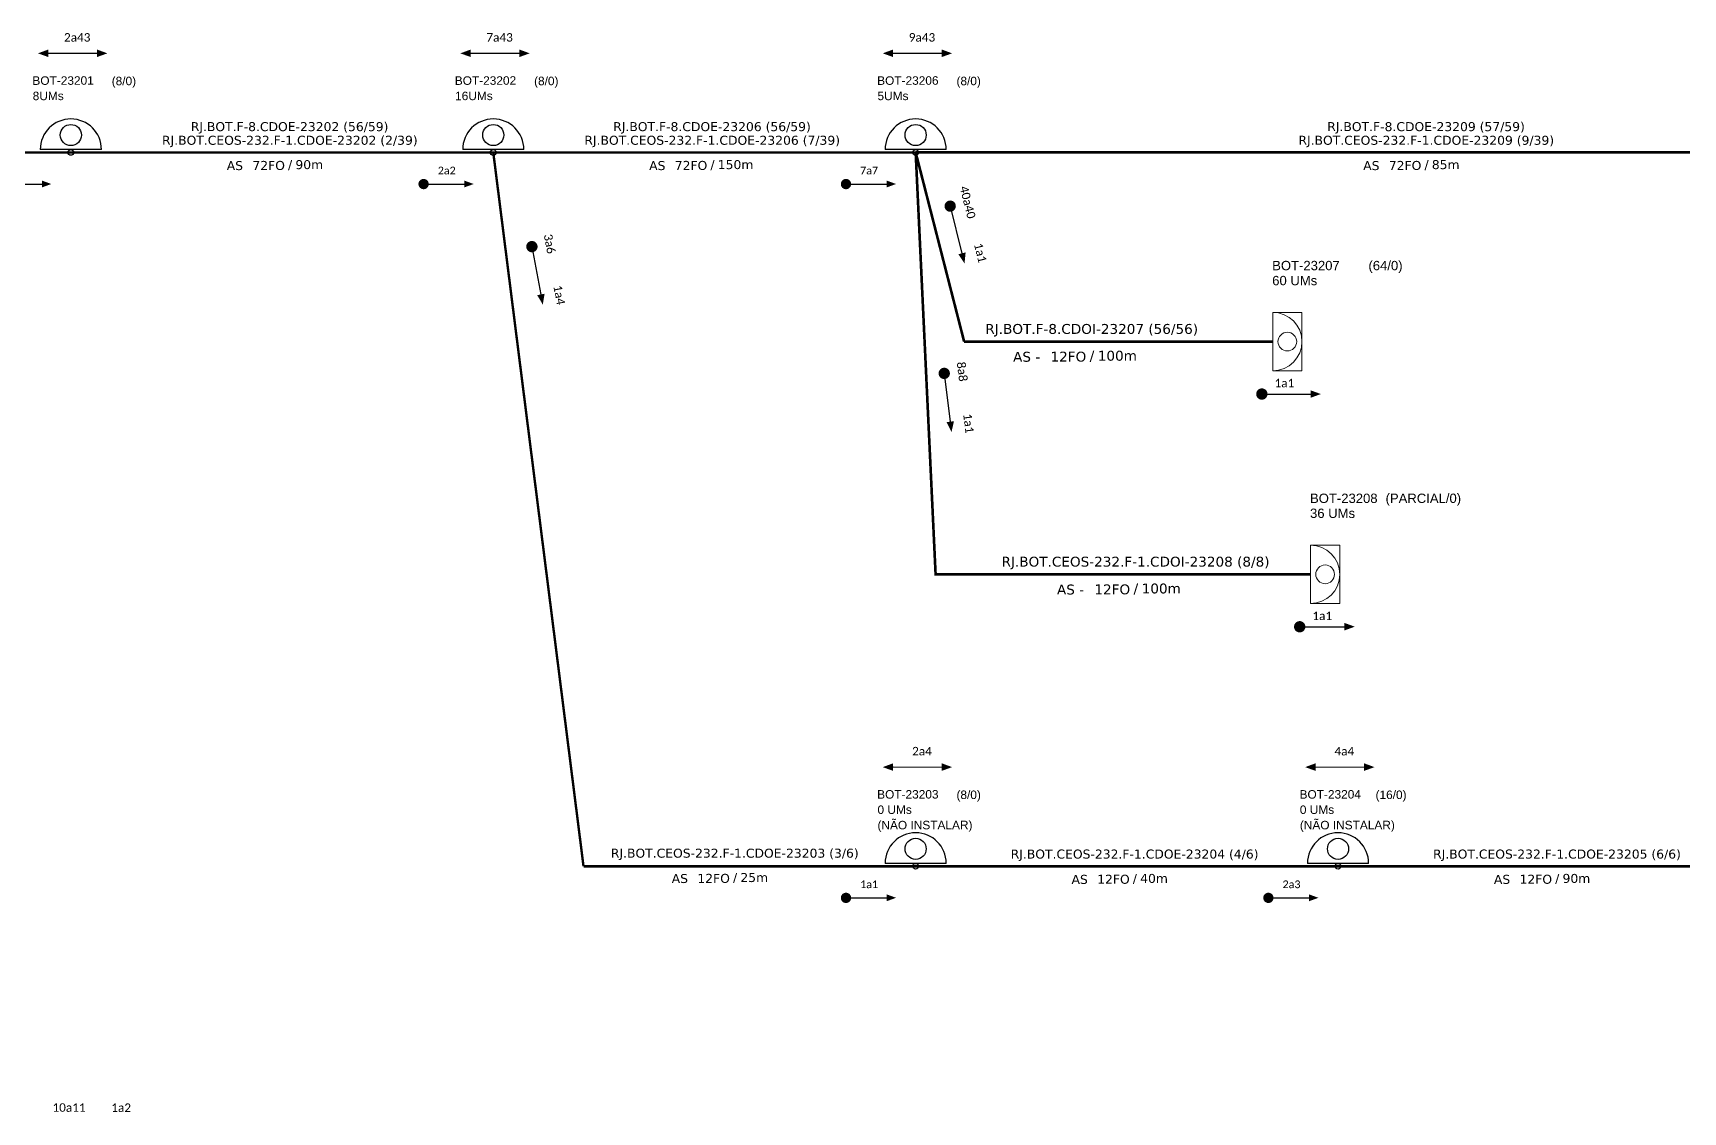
# Model space of a CAD drawing. Header units: metres. Extents: x -0.1 to 58.9, y -0.1 to 41.6.
# Drawn here: x 17.03 to 25.34, y 15.71 to 21.15 of the extents above; entities that cross this region are included whole.
import ezdxf
from ezdxf.enums import TextEntityAlignment as Align

# ---------------------------------------------------------------- set-up
doc = ezdxf.new("R2010")
doc.units = ezdxf.units.M
for name, color, linetype, lineweight in [("20.0-LEGENDA DOS CDO'S", 1, 'Continuous', 0), ('20.1-CDO_INTERIOR', 1, 'Continuous', 0), ('20.2-CDO_POSTE', 1, 'Continuous', 5), ('40.1-ETIQUETAS', 1, 'Continuous', 20)]:
    doc.layers.add(name, color=color, linetype=linetype, lineweight=lineweight)
for name, color, linetype in [('CAP a instalar', 1, 'Continuous'), ('CD a instalar', 1, 'Continuous'), ('SETA', 7, 'Continuous'), ('texto', 255, 'Continuous')]:
    doc.layers.add(name, color=color, linetype=linetype)
doc.styles.add('ARIAL', font='arial.ttf')
doc.styles.add('siredit', font='verdana.ttf')
doc.styles.get("Standard").update_dxf_attribs({"font": 'arial.ttf'})
doc.linetypes.add('FENCELINE1', pattern='A,0.25,-0.1,[133,ltypeshp.shx,S=0.1,R=0,X=-0.1,Y=0],-0.1,1', length=1.45)

# ---------------------------------------------------------------- blocks, each defined once
blk = doc.blocks.new('CDOE-TEXTO PADRÃO')
at = {"layer": "20.0-LEGENDA DOS CDO'S", "color": 0, "style": 'ARIAL'}
for tag, p in [('CDO_N', (0.49, 7.39)), ('SAP', (0.51, 1.67)), ('CORDOALHA', (0.5, 4.33)), ('SPLITER_1', (0.59, -0.91)), ('SPLITER_2', (0.6, -3.55)), ('(XX-XX_F)S', (0.54, -8.29)), ('(XX-XX_L)S', (0.55, -10.83)), ('UMS', (0.55, -13.15))]:
    blk.add_attdef(tag, p, '', height=1.7, rotation=0.118, dxfattribs=at)
blk.add_attdef('FIBRAS_UTILIZADAS', text='', height=1.7, rotation=0.118, dxfattribs=at).set_placement((19.77, 7.43), align=Align.CENTER)
blk = doc.blocks.new('ETIQUETA_RS5F')
at = {"layer": '40.1-ETIQUETAS', "color": 0, "style": 'siredit'}
blk.add_text('/', height=1.5, dxfattribs=at).set_placement((1.58, -1.95), align=Align.MIDDLE_RIGHT)
for tag, p in [('ETIQUETA_R_SECUNDARIA', (1.21, 2.1)), ('ETIQUETA_R_PRIMARIA', (1.21, 4.1)), ('F_ATIVAS/F_MORTAS', (1.14, -4.24))]:
    blk.add_attdef(tag, text='', height=1.5, dxfattribs=at).set_placement(p, align=Align.MIDDLE_CENTER)
for tag, p in [('TIPO_CABO', (-6.58, -2.12)), ('CAP_CABO', (0.4, -2.09))]:
    blk.add_attdef(tag, text='', height=1.5, dxfattribs=at).set_placement(p, align=Align.MIDDLE_RIGHT)
blk.add_attdef('METROS', text='', height=1.5, dxfattribs=at).set_placement((2.14, -1.95), align=Align.MIDDLE_LEFT)
for tag, p in [('FUSÃO_1', (0.85, -8.39)), ('FUSÃO_2', (0.85, -10.6)), ('FUSÃO_3', (0.85, -12.93)), ('FUSÃO_4', (0.85, -15.14)), ('FUSÃO_5', (0.85, -17.16))]:
    blk.add_attdef(tag, text='', height=1.5, dxfattribs=at).set_placement(p, align=Align.CENTER)
blk = doc.blocks.new('CDOI_INT')
at = {"layer": '20.1-CDO_INTERIOR', "color": 0, "lineweight": 18}
blk.add_lwpolyline([(4.25, -4.25), (4.25, 4.25), (0, 4.25), (0, -4.25)], close=True, dxfattribs=at)
blk.add_circle((2.12, 0), 1.36, dxfattribs=at)
blk.add_arc((0, 0), 4.25, 270, 90, dxfattribs=at)
at = {"layer": "20.0-LEGENDA DOS CDO'S", "color": 0, "style": 'ARIAL'}
for tag, p in [('CDO_N', (-0.08, 10.38)), ('SPLITER_1', (21.18, 10.38)), ('SPLITER_2', (21.19, 8.68)), ('SAP', (-0.08, 6.23)), ('SURVEY', (-0.08, 8.2)), ('1:XX', (5.94, -2.22)), ('UMS', (5.94, -4.24))]:
    blk.add_attdef(tag, p, '', height=1.36, dxfattribs=at)
blk.add_attdef('FIBRAS_UTILIZADAS', text='', height=1.36, dxfattribs=at).set_placement((15.34, 10.38), align=Align.CENTER)
blk = doc.blocks.new('SETA1')
at = {"const_width": 1.1}
blk.add_lwpolyline([(-5.28, 0, 1), (-4.18, 0, 1)], format="xyb", close=True, dxfattribs=at)
at = {"layer": 'SETA'}
blk.add_lwpolyline([(-4.73, 0), (4.73, 0)], dxfattribs=at)
blk.add_solid([(4.73, 0.73), (6.74, 0), (4.73, -0.73)], dxfattribs=at)

msp = doc.modelspace()

# ---------------------------------------------------------------- linework, layer by layer
at = {"color": 7}
for p, q in [((17.3745, 20.5602), (17.0662, 20.5602)), ((19.5029, 20.5602), (19.1946, 20.5602)), ((21.6314, 20.5602), (21.323, 20.5602))]:
    msp.add_line(p, q, dxfattribs=at)
at = {"color": 8}
for p, q in [((21.6314, 16.9628), (21.323, 16.9628)), ((23.7598, 16.9628), (23.4515, 16.9628))]:
    msp.add_line(p, q, dxfattribs=at)
for points, const_width in [([(18.9848, 20.3863, 1), (19.0107, 20.3863, 1)], 0.0259), ([(21.1132, 20.3863, 1), (21.1392, 20.3863, 1)], 0.0259), ([(23.2075, 19.3281, 1), (23.236, 19.3281, 1)], 0.0285), ([(23.3981, 18.1552, 1), (23.4267, 18.1552, 1)], 0.0285), ([(21.1132, 16.7889, 1), (21.1392, 16.7889, 1)], 0.0259), ([(23.2417, 16.7889, 1), (23.2676, 16.7889, 1)], 0.0259)]:
    msp.add_lwpolyline(points, format="xyb", close=True, dxfattribs=dict(const_width=const_width))
at = {"color": 7}
for centre, radius in [((17.2203, 20.6334), 0.0532), ((19.3488, 20.6334), 0.0532), ((21.4772, 20.6334), 0.0532), ((17.2204, 20.5459), 0.0143), ((19.3488, 20.5459), 0.0143), ((21.4773, 20.5459), 0.0143)]:
    msp.add_circle(centre, radius, dxfattribs=at)
at = {"color": 8}
for centre, radius in [((21.4772, 17.036), 0.0532), ((23.6057, 17.036), 0.0532), ((21.4773, 16.9485), 0.0143), ((23.6057, 16.9485), 0.0143)]:
    msp.add_circle(centre, radius, dxfattribs=at)
at = {"color": 7}
for centre in [(17.2203, 20.5602), (19.3488, 20.5602), (21.4772, 20.5602)]:
    msp.add_arc(centre, 0.1542, 0, 180, dxfattribs=at)
at = {"color": 8}
for centre in [(21.4772, 16.9628), (23.6057, 16.9628)]:
    msp.add_arc(centre, 0.1542, 0, 180, dxfattribs=at)
at = {"layer": 'CAP a instalar', "color": 7, "linetype": 'FENCELINE1', "ltscale": 7, "const_width": 0.0121}
for points in [[(14.5161, 20.5466), (17.2204, 20.5459)], [(17.2204, 20.5459), (19.3488, 20.5459)], [(19.3488, 20.5459), (19.8035, 16.9485)], [(19.3488, 20.5459), (21.4773, 20.5459)]]:
    msp.add_lwpolyline(points, dxfattribs=at)
at = {"layer": 'CD a instalar', "color": 8, "linetype": 'FENCELINE1', "ltscale": 7}
msp.add_lwpolyline([(21.4773, 20.5459, 0.0133, 0.0133, 0), (21.5778, 18.4192, 0.0133, 0.0133, 0), (23.4673, 18.4194, 0.0133, 0.0133, 0)], format="xyseb", dxfattribs=at)
at = {"layer": 'CD a instalar', "color": 7, "linetype": 'FENCELINE1', "ltscale": 7, "const_width": 0.0133}
for points in [[(21.4773, 20.5459), (21.7216, 19.5922)], [(21.4773, 20.5459), (26.4158, 20.5459)], [(21.7216, 19.5922), (23.2767, 19.5923)], [(19.8035, 16.9485), (21.4773, 16.9485)], [(21.4773, 16.9485), (23.6057, 16.9485)], [(23.6057, 16.9485), (25.7341, 16.9485)]]:
    msp.add_lwpolyline(points, dxfattribs=at)
at = {"layer": 'SETA'}
for points in [[(17.1068, 21.0461), (17.3519, 21.0454)], [(19.2352, 21.0461), (19.4803, 21.0454)], [(21.3637, 21.0461), (21.6088, 21.0454)], [(16.8693, 20.3863), (17.0922, 20.3863)], [(18.9978, 20.3863), (19.2206, 20.3863)], [(21.1262, 20.3863), (21.349, 20.3863)], [(23.2218, 19.3281), (23.4669, 19.3281)], [(23.4124, 18.1552), (23.6575, 18.1552)], [(21.3637, 17.4487), (21.6088, 17.448)], [(23.4921, 17.4487), (23.7372, 17.448)], [(21.1262, 16.7889), (21.349, 16.7889)], [(23.2546, 16.7889), (23.4775, 16.7889)]]:
    msp.add_lwpolyline(points, dxfattribs=at)
for points in [[(17.1067, 21.0644), (17.0546, 21.0452), (17.1068, 21.0264)], [(17.352, 21.0644), (17.4041, 21.0452), (17.3519, 21.0264)], [(19.2352, 21.0644), (19.183, 21.0452), (19.2353, 21.0264)], [(19.4804, 21.0644), (19.5326, 21.0452), (19.4803, 21.0264)], [(21.3636, 21.0644), (21.3114, 21.0452), (21.3637, 21.0264)], [(21.6088, 21.0644), (21.661, 21.0452), (21.6087, 21.0264)], [(17.0743, 20.4039), (17.1218, 20.3866), (17.0743, 20.3694)], [(19.2027, 20.4039), (19.2502, 20.3866), (19.2027, 20.3694)], [(21.3312, 20.4039), (21.3786, 20.3866), (21.3312, 20.3694)], [(23.4669, 19.3471), (23.5191, 19.3281), (23.4669, 19.3091)], [(23.6378, 18.1746), (23.6901, 18.1556), (23.6378, 18.1366)], [(21.3636, 17.467), (21.3114, 17.4478), (21.3637, 17.429)], [(21.6088, 17.467), (21.661, 17.4478), (21.6087, 17.429)], [(23.4921, 17.467), (23.4399, 17.4478), (23.4922, 17.429)], [(23.7373, 17.467), (23.7895, 17.4478), (23.7372, 17.429)], [(21.3312, 16.8065), (21.3786, 16.7892), (21.3312, 16.772)], [(23.4596, 16.8065), (23.5071, 16.7892), (23.4596, 16.772)]]:
    msp.add_solid(points, dxfattribs=at)

# ---------------------------------------------------------------- block references
at = {"layer": '20.2-CDO_POSTE', "color": 7}
ref = msp.add_blockref('CDOE-TEXTO PADRÃO', (17.2103, 20.5994), dxfattribs=dict(at, xscale=0.02519424007415771, yscale=0.02519424007415771, zscale=0.02519424007415771))
ref.add_attrib('CDO_N', 'BOT-23201', (17.0265, 20.8863), dxfattribs={"layer": "20.0-LEGENDA DOS CDO'S", "color": 0, "height": 0.04283, "rotation": 0.11799, "style": 'ARIAL'})
ref.add_attrib('CORDOALHA', '8UMs', (17.028, 20.8091), dxfattribs={"layer": "20.0-LEGENDA DOS CDO'S", "color": 0, "height": 0.04283, "rotation": 0.11799, "style": 'ARIAL'})
ref.add_attrib('FIBRAS_UTILIZADAS', '       (8/0)', dxfattribs={"layer": "20.0-LEGENDA DOS CDO'S", "color": 0, "height": 0.042827, "rotation": 0.11799, "style": 'ARIAL'}).set_placement((17.4294, 20.8843), align=Align.CENTER)
ref = msp.add_blockref('CDOE-TEXTO PADRÃO', (19.3387, 20.5994), dxfattribs=dict(at, xscale=0.02519424007415771, yscale=0.02519424007415771, zscale=0.02519424007415771))
ref.add_attrib('CDO_N', 'BOT-23202', (19.1549, 20.8863), dxfattribs={"layer": "20.0-LEGENDA DOS CDO'S", "color": 0, "height": 0.04283, "rotation": 0.11799, "style": 'ARIAL'})
ref.add_attrib('CORDOALHA', '16UMs', (19.1565, 20.8091), dxfattribs={"layer": "20.0-LEGENDA DOS CDO'S", "color": 0, "height": 0.04283, "rotation": 0.11799, "style": 'ARIAL'})
ref.add_attrib('FIBRAS_UTILIZADAS', '       (8/0)', dxfattribs={"layer": "20.0-LEGENDA DOS CDO'S", "color": 0, "height": 0.042827, "rotation": 0.11799, "style": 'ARIAL'}).set_placement((19.5578, 20.8843), align=Align.CENTER)
ref = msp.add_blockref('CDOE-TEXTO PADRÃO', (21.4671, 20.5994), dxfattribs=dict(at, xscale=0.02519424007415771, yscale=0.02519424007415771, zscale=0.02519424007415771))
ref.add_attrib('CDO_N', 'BOT-23206', (21.2833, 20.8863), dxfattribs={"layer": "20.0-LEGENDA DOS CDO'S", "color": 0, "height": 0.04283, "rotation": 0.11799, "style": 'ARIAL'})
ref.add_attrib('CORDOALHA', '5UMs', (21.2849, 20.8091), dxfattribs={"layer": "20.0-LEGENDA DOS CDO'S", "color": 0, "height": 0.04283, "rotation": 0.11799, "style": 'ARIAL'})
ref.add_attrib('FIBRAS_UTILIZADAS', '       (8/0)', dxfattribs={"layer": "20.0-LEGENDA DOS CDO'S", "color": 0, "height": 0.042827, "rotation": 0.11799, "style": 'ARIAL'}).set_placement((21.6863, 20.8843), align=Align.CENTER)
at = {"layer": '20.2-CDO_POSTE', "color": 8}
ref = msp.add_blockref('CDOE-TEXTO PADRÃO', (21.4671, 17.002), dxfattribs=dict(at, xscale=0.02519424007415771, yscale=0.02519424007415771, zscale=0.02519424007415771))
ref.add_attrib('CDO_N', 'BOT-23203', (21.2833, 17.2889), dxfattribs={"layer": "20.0-LEGENDA DOS CDO'S", "color": 0, "height": 0.04283, "rotation": 0.11799, "style": 'ARIAL'})
ref.add_attrib('CORDOALHA', '0 UMs', (21.2849, 17.2117), dxfattribs={"layer": "20.0-LEGENDA DOS CDO'S", "color": 0, "height": 0.04283, "rotation": 0.11799, "style": 'ARIAL'})
ref.add_attrib('SAP', '(NÃO INSTALAR)', (21.2849, 17.1339), dxfattribs={"layer": "20.0-LEGENDA DOS CDO'S", "color": 0, "height": 0.042827, "rotation": 0.11799, "style": 'ARIAL'})
ref.add_attrib('FIBRAS_UTILIZADAS', '       (8/0)', dxfattribs={"layer": "20.0-LEGENDA DOS CDO'S", "color": 0, "height": 0.042827, "rotation": 0.11799, "style": 'ARIAL'}).set_placement((21.6863, 17.2869), align=Align.CENTER)
ref = msp.add_blockref('CDOE-TEXTO PADRÃO', (23.5956, 17.002), dxfattribs=dict(at, xscale=0.02519424007415771, yscale=0.02519424007415771, zscale=0.02519424007415771))
ref.add_attrib('CDO_N', 'BOT-23204', (23.4118, 17.2889), dxfattribs={"layer": "20.0-LEGENDA DOS CDO'S", "color": 0, "height": 0.04283, "rotation": 0.11799, "style": 'ARIAL'})
ref.add_attrib('CORDOALHA', '0 UMs', (23.4133, 17.2117), dxfattribs={"layer": "20.0-LEGENDA DOS CDO'S", "color": 0, "height": 0.04283, "rotation": 0.11799, "style": 'ARIAL'})
ref.add_attrib('SAP', '(NÃO INSTALAR)', (23.4133, 17.1339), dxfattribs={"layer": "20.0-LEGENDA DOS CDO'S", "color": 0, "height": 0.042827, "rotation": 0.11799, "style": 'ARIAL'})
ref.add_attrib('FIBRAS_UTILIZADAS', '       (16/0)', dxfattribs={"layer": "20.0-LEGENDA DOS CDO'S", "color": 0, "height": 0.042827, "rotation": 0.11799, "style": 'ARIAL'}).set_placement((23.8147, 17.2869), align=Align.CENTER)
at = {"layer": '40.1-ETIQUETAS', "color": 7}
ref = msp.add_blockref('ETIQUETA_RS5F', (18.2878, 20.5435), dxfattribs=dict(at, xscale=0.03023308761119406, yscale=0.03023308761119406, zscale=0.03023308761119404))
ref.add_attrib('ETIQUETA_R_PRIMARIA', 'RJ.BOT.F-8.CDOE-23202 (56/59)', dxfattribs={"color": 0, "height": 0.04535, "style": 'siredit'}).set_placement((18.3225, 20.6758), align=Align.MIDDLE_CENTER)
ref.add_attrib('ETIQUETA_R_SECUNDARIA', 'RJ.BOT.CEOS-232.F-1.CDOE-23202 (2/39)', dxfattribs={"color": 0, "height": 0.04535, "style": 'siredit'}).set_placement((18.3236, 20.6071), align=Align.MIDDLE_CENTER)
ref.add_attrib('TIPO_CABO', 'AS', dxfattribs={"color": 0, "height": 0.04535, "style": 'siredit'}).set_placement((18.0878, 20.4795), align=Align.MIDDLE_RIGHT)
ref.add_attrib('CAP_CABO', '72FO', dxfattribs={"color": 0, "height": 0.04535, "style": 'siredit'}).set_placement((18.2989, 20.4802), align=Align.MIDDLE_RIGHT)
ref.add_attrib('METROS', '90m', dxfattribs={"color": 0, "height": 0.04535, "style": 'siredit'}).set_placement((18.3517, 20.4844), align=Align.MIDDLE_LEFT)
ref = msp.add_blockref('ETIQUETA_RS5F', (20.4163, 20.5435), dxfattribs=dict(at, xscale=0.03023308761119406, yscale=0.03023308761119406, zscale=0.03023308761119404))
ref.add_attrib('ETIQUETA_R_PRIMARIA', 'RJ.BOT.F-8.CDOE-23206 (56/59)', dxfattribs={"color": 0, "height": 0.04535, "style": 'siredit'}).set_placement((20.451, 20.6758), align=Align.MIDDLE_CENTER)
ref.add_attrib('ETIQUETA_R_SECUNDARIA', 'RJ.BOT.CEOS-232.F-1.CDOE-23206 (7/39)', dxfattribs={"color": 0, "height": 0.04535, "style": 'siredit'}).set_placement((20.452, 20.6071), align=Align.MIDDLE_CENTER)
ref.add_attrib('TIPO_CABO', 'AS', dxfattribs={"color": 0, "height": 0.04535, "style": 'siredit'}).set_placement((20.2163, 20.4795), align=Align.MIDDLE_RIGHT)
ref.add_attrib('CAP_CABO', '72FO', dxfattribs={"color": 0, "height": 0.04535, "style": 'siredit'}).set_placement((20.4273, 20.4802), align=Align.MIDDLE_RIGHT)
ref.add_attrib('METROS', '150m', dxfattribs={"color": 0, "height": 0.04535, "style": 'siredit'}).set_placement((20.4801, 20.4844), align=Align.MIDDLE_LEFT)
ref = msp.add_blockref('ETIQUETA_RS5F', (24.0145, 20.5435), dxfattribs=dict(at, xscale=0.03023308761119406, yscale=0.03023308761119406, zscale=0.03023308761119404))
ref.add_attrib('ETIQUETA_R_PRIMARIA', 'RJ.BOT.F-8.CDOE-23209 (57/59)', dxfattribs={"color": 0, "height": 0.04535, "style": 'siredit'}).set_placement((24.0492, 20.6758), align=Align.MIDDLE_CENTER)
ref.add_attrib('ETIQUETA_R_SECUNDARIA', 'RJ.BOT.CEOS-232.F-1.CDOE-23209 (9/39)', dxfattribs={"color": 0, "height": 0.04535, "style": 'siredit'}).set_placement((24.0502, 20.6071), align=Align.MIDDLE_CENTER)
ref.add_attrib('TIPO_CABO', 'AS', dxfattribs={"color": 0, "height": 0.04535, "style": 'siredit'}).set_placement((23.8145, 20.4795), align=Align.MIDDLE_RIGHT)
ref.add_attrib('CAP_CABO', '72FO', dxfattribs={"color": 0, "height": 0.04535, "style": 'siredit'}).set_placement((24.0255, 20.4802), align=Align.MIDDLE_RIGHT)
ref.add_attrib('METROS', '85m', dxfattribs={"color": 0, "height": 0.04535, "style": 'siredit'}).set_placement((24.0783, 20.4844), align=Align.MIDDLE_LEFT)
ref = msp.add_blockref('CDOI_INT', (23.2767, 19.5923), dxfattribs=dict(at, xscale=0.03465394830405618, yscale=0.03465394830405322, zscale=0.03465394830405451))
ref.add_attrib('CDO_N', 'BOT-23207', (23.2738, 19.952), dxfattribs={"layer": "20.0-LEGENDA DOS CDO'S", "color": 0, "height": 0.04714, "style": 'ARIAL'})
ref.add_attrib('FIBRAS_UTILIZADAS', '    (64/0)', dxfattribs={"layer": "20.0-LEGENDA DOS CDO'S", "color": 0, "height": 0.04714, "style": 'ARIAL'}).set_placement((23.8083, 19.952), align=Align.CENTER)
ref.add_attrib('SURVEY', '60 UMs', (23.274, 19.8764), dxfattribs={"layer": "20.0-LEGENDA DOS CDO'S", "color": 0, "height": 0.04714, "style": 'ARIAL'})
at = {"layer": '40.1-ETIQUETAS', "color": 8}
ref = msp.add_blockref('CDOI_INT', (23.4673, 18.4194), dxfattribs=dict(at, xscale=0.03465394830405618, yscale=0.03465394830405322, zscale=0.03465394830405451))
ref.add_attrib('CDO_N', 'BOT-23208', (23.4645, 18.7791), dxfattribs={"layer": "20.0-LEGENDA DOS CDO'S", "color": 0, "height": 0.04714, "style": 'ARIAL'})
ref.add_attrib('FIBRAS_UTILIZADAS', '    (PARCIAL/0)', dxfattribs={"layer": "20.0-LEGENDA DOS CDO'S", "color": 0, "height": 0.047138, "style": 'ARIAL'}).set_placement((23.9989, 18.7791), align=Align.CENTER)
ref.add_attrib('SURVEY', '36 UMs', (23.4646, 18.7035), dxfattribs={"layer": "20.0-LEGENDA DOS CDO'S", "color": 0, "height": 0.04714, "style": 'ARIAL'})
at = {"layer": 'CD a instalar', "color": 7}
ref = msp.add_blockref('ETIQUETA_RS5F', (22.3248, 19.5862), dxfattribs=dict(at, xscale=0.0332563964125191, yscale=0.0332563964125191, zscale=0.03325639641251824))
ref.add_attrib('ETIQUETA_R_PRIMARIA', 'RJ.BOT.F-8.CDOI-23207 (56/56)', dxfattribs={"layer": '40.1-ETIQUETAS', "color": 0, "height": 0.049885, "style": 'siredit'}).set_placement((22.3642, 19.6562), align=Align.MIDDLE_CENTER)
ref.add_attrib('TIPO_CABO', 'AS -', dxfattribs={"layer": '40.1-ETIQUETAS', "color": 0, "height": 0.04988, "style": 'siredit'}).set_placement((22.1048, 19.5158), align=Align.MIDDLE_RIGHT)
ref.add_attrib('CAP_CABO', '12FO', dxfattribs={"layer": '40.1-ETIQUETAS', "color": 0, "height": 0.04988, "style": 'siredit'}).set_placement((22.337, 19.5166), align=Align.MIDDLE_RIGHT)
ref.add_attrib('METROS', '100m', dxfattribs={"layer": '40.1-ETIQUETAS', "color": 0, "height": 0.04988, "style": 'siredit'}).set_placement((22.395, 19.5212), align=Align.MIDDLE_LEFT)
at = {"layer": 'CD a instalar', "color": 8}
ref = msp.add_blockref('ETIQUETA_RS5F', (22.5459, 18.4133), dxfattribs=dict(at, xscale=0.0332563964125191, yscale=0.0332563964125191, zscale=0.03325639641251824))
ref.add_attrib('ETIQUETA_R_PRIMARIA', 'RJ.BOT.CEOS-232.F-1.CDOI-23208 (8/8)', dxfattribs={"layer": '40.1-ETIQUETAS', "color": 0, "height": 0.049885, "style": 'siredit'}).set_placement((22.5852, 18.4833), align=Align.MIDDLE_CENTER)
ref.add_attrib('TIPO_CABO', 'AS -', dxfattribs={"layer": '40.1-ETIQUETAS', "color": 0, "height": 0.04988, "style": 'siredit'}).set_placement((22.3259, 18.3429), align=Align.MIDDLE_RIGHT)
ref.add_attrib('CAP_CABO', '12FO', dxfattribs={"layer": '40.1-ETIQUETAS', "color": 0, "height": 0.04988, "style": 'siredit'}).set_placement((22.5581, 18.3437), align=Align.MIDDLE_RIGHT)
ref.add_attrib('METROS', '100m', dxfattribs={"layer": '40.1-ETIQUETAS', "color": 0, "height": 0.04988, "style": 'siredit'}).set_placement((22.6161, 18.3483), align=Align.MIDDLE_LEFT)
at = {"layer": 'CD a instalar', "color": 7, "linetype": 'FENCELINE1', "ltscale": 7}
ref = msp.add_blockref('ETIQUETA_RS5F', (20.53, 16.9504), dxfattribs=dict(at, xscale=0.03023308761119406, yscale=0.03023308761119406, zscale=0.03023308761119404))
ref.add_attrib('ETIQUETA_R_SECUNDARIA', 'RJ.BOT.CEOS-232.F-1.CDOE-23203 (3/6)', dxfattribs={"layer": '40.1-ETIQUETAS', "color": 0, "height": 0.04535, "style": 'siredit'}).set_placement((20.5657, 17.0141), align=Align.MIDDLE_CENTER)
ref.add_attrib('TIPO_CABO', 'AS', dxfattribs={"layer": '40.1-ETIQUETAS', "color": 0, "height": 0.04535, "style": 'siredit'}).set_placement((20.33, 16.8865), align=Align.MIDDLE_RIGHT)
ref.add_attrib('CAP_CABO', '12FO', dxfattribs={"layer": '40.1-ETIQUETAS', "color": 0, "height": 0.04535, "style": 'siredit'}).set_placement((20.5411, 16.8872), align=Align.MIDDLE_RIGHT)
ref.add_attrib('METROS', '25m', dxfattribs={"layer": '40.1-ETIQUETAS', "color": 0, "height": 0.04535, "style": 'siredit'}).set_placement((20.5938, 16.8914), align=Align.MIDDLE_LEFT)
ref = msp.add_blockref('ETIQUETA_RS5F', (22.5447, 16.9461), dxfattribs=dict(at, xscale=0.03023308761119406, yscale=0.03023308761119406, zscale=0.03023308761119404))
ref.add_attrib('ETIQUETA_R_SECUNDARIA', 'RJ.BOT.CEOS-232.F-1.CDOE-23204 (4/6)', dxfattribs={"layer": '40.1-ETIQUETAS', "color": 0, "height": 0.04535, "style": 'siredit'}).set_placement((22.5805, 17.0097), align=Align.MIDDLE_CENTER)
ref.add_attrib('TIPO_CABO', 'AS', dxfattribs={"layer": '40.1-ETIQUETAS', "color": 0, "height": 0.04535, "style": 'siredit'}).set_placement((22.3447, 16.8821), align=Align.MIDDLE_RIGHT)
ref.add_attrib('CAP_CABO', '12FO', dxfattribs={"layer": '40.1-ETIQUETAS', "color": 0, "height": 0.04535, "style": 'siredit'}).set_placement((22.5558, 16.8828), align=Align.MIDDLE_RIGHT)
ref.add_attrib('METROS', '40m', dxfattribs={"layer": '40.1-ETIQUETAS', "color": 0, "height": 0.04535, "style": 'siredit'}).set_placement((22.6086, 16.887), align=Align.MIDDLE_LEFT)
ref = msp.add_blockref('ETIQUETA_RS5F', (24.6731, 16.9461), dxfattribs=dict(at, xscale=0.03023308761119406, yscale=0.03023308761119406, zscale=0.03023308761119404))
ref.add_attrib('ETIQUETA_R_SECUNDARIA', 'RJ.BOT.CEOS-232.F-1.CDOE-23205 (6/6)', dxfattribs={"layer": '40.1-ETIQUETAS', "color": 0, "height": 0.04535, "style": 'siredit'}).set_placement((24.7089, 17.0097), align=Align.MIDDLE_CENTER)
ref.add_attrib('TIPO_CABO', 'AS', dxfattribs={"layer": '40.1-ETIQUETAS', "color": 0, "height": 0.04535, "style": 'siredit'}).set_placement((24.4731, 16.8821), align=Align.MIDDLE_RIGHT)
ref.add_attrib('CAP_CABO', '12FO', dxfattribs={"layer": '40.1-ETIQUETAS', "color": 0, "height": 0.04535, "style": 'siredit'}).set_placement((24.6842, 16.8828), align=Align.MIDDLE_RIGHT)
ref.add_attrib('METROS', '90m', dxfattribs={"layer": '40.1-ETIQUETAS', "color": 0, "height": 0.04535, "style": 'siredit'}).set_placement((24.737, 16.887), align=Align.MIDDLE_LEFT)
at = {"layer": 'SETA', "color": 2, "yscale": 0.02592, "zscale": 0.02592}
for p, xscale, rotation in [((21.681, 20.1561), 0.02592, 284.0473522426005), ((19.5662, 19.9505), 0.02592, 280.6484436632482), ((21.6364, 19.3104), 0.02592000000000001, 277.0823488477453)]:
    msp.add_blockref('SETA1', p, dxfattribs=dict(at, xscale=xscale, rotation=rotation))

# ---------------------------------------------------------------- texts
at = {"attachment_point": 5}
for s, insert, char_height, width in [('{\\fCalibri|b0|i0|c0|p34;\\C7;2a2}', (19.1143, 20.4544), 0.03888, 0.6573), ('{\\fCalibri|b0|i0|c0|p34;\\C7;7a7}', (21.2427, 20.4544), 0.03888, 0.6573), ('{\\fCalibri|b0|i0|c0|p34;\\C7;1a1}', (23.3355, 19.3831), 0.042768, 0.72303), ('\\C7;\\fCalibri|b0|i0|c0|p34;1a1', (23.5261, 18.2102), 0.042768, 0.72303), ('\\C7;\\fCalibri|b0|i0|c0|p34;1a1', (21.2427, 16.857), 0.03888, 0.6573), ('{\\fCalibri|b0|i0|c0|p34;\\C7;2a3}', (23.3712, 16.857), 0.03888, 0.6573)]:
    msp.add_mtext(s, dxfattribs=dict(at, insert=insert, char_height=char_height, width=width))
at = {"layer": 'texto', "char_height": 0.042768, "width": 0.72303, "attachment_point": 5}
for s, insert, rotation in [('{\\fCalibri|b0|i0|c0|p34;\\C7;2a43}', (17.2522, 21.1254), 359.83644), ('{\\fCalibri|b0|i0|c0|p34;\\C7;7a43}', (19.3807, 21.1254), 359.83644), ('{\\fCalibri|b0|i0|c0|p34;\\C7;9a43}', (21.5091, 21.1254), 359.83644), ('{\\fCalibri|b0|i0|c0|p34;\\C7;40a40}', (21.7395, 20.2946), 284.04735), ('{\\fCalibri|b0|i0|c0|p34;\\C7;3a6}', (19.6328, 20.0853), 280.64844), ('{\\fCalibri|b0|i0|c0|p34;\\C7;1a1}', (21.8033, 20.0399), 284.04735), ('{\\fCalibri|b0|i0|c0|p34;\\C7;1a4}', (19.6813, 19.8272), 280.64844), ('{\\fCalibri|b0|i0|c0|p34;\\C7;8a8}', (21.7113, 19.4408), 277.08235), ('{\\fCalibri|b0|i0|c0|p34;\\C7;1a1}', (21.7437, 19.1802), 277.08235), ('{\\fCalibri|b0|i0|c0|p34;\\C7;2a4}', (21.5091, 17.528), 359.83644), ('{\\fCalibri|b0|i0|c0|p34;\\C7;4a4}', (23.6375, 17.528), 359.83644), ('\\C7;\\fCalibri|b0|i0|c0|p34;10a11', (17.2111, 15.732), 359.83644), ('{\\fCalibri|b0|i0|c0|p34;\\C7;1a2}', (17.4736, 15.7313), 359.83644)]:
    msp.add_mtext(s, dxfattribs=dict(at, insert=insert, rotation=rotation))

doc.saveas('drawing.dxf')
